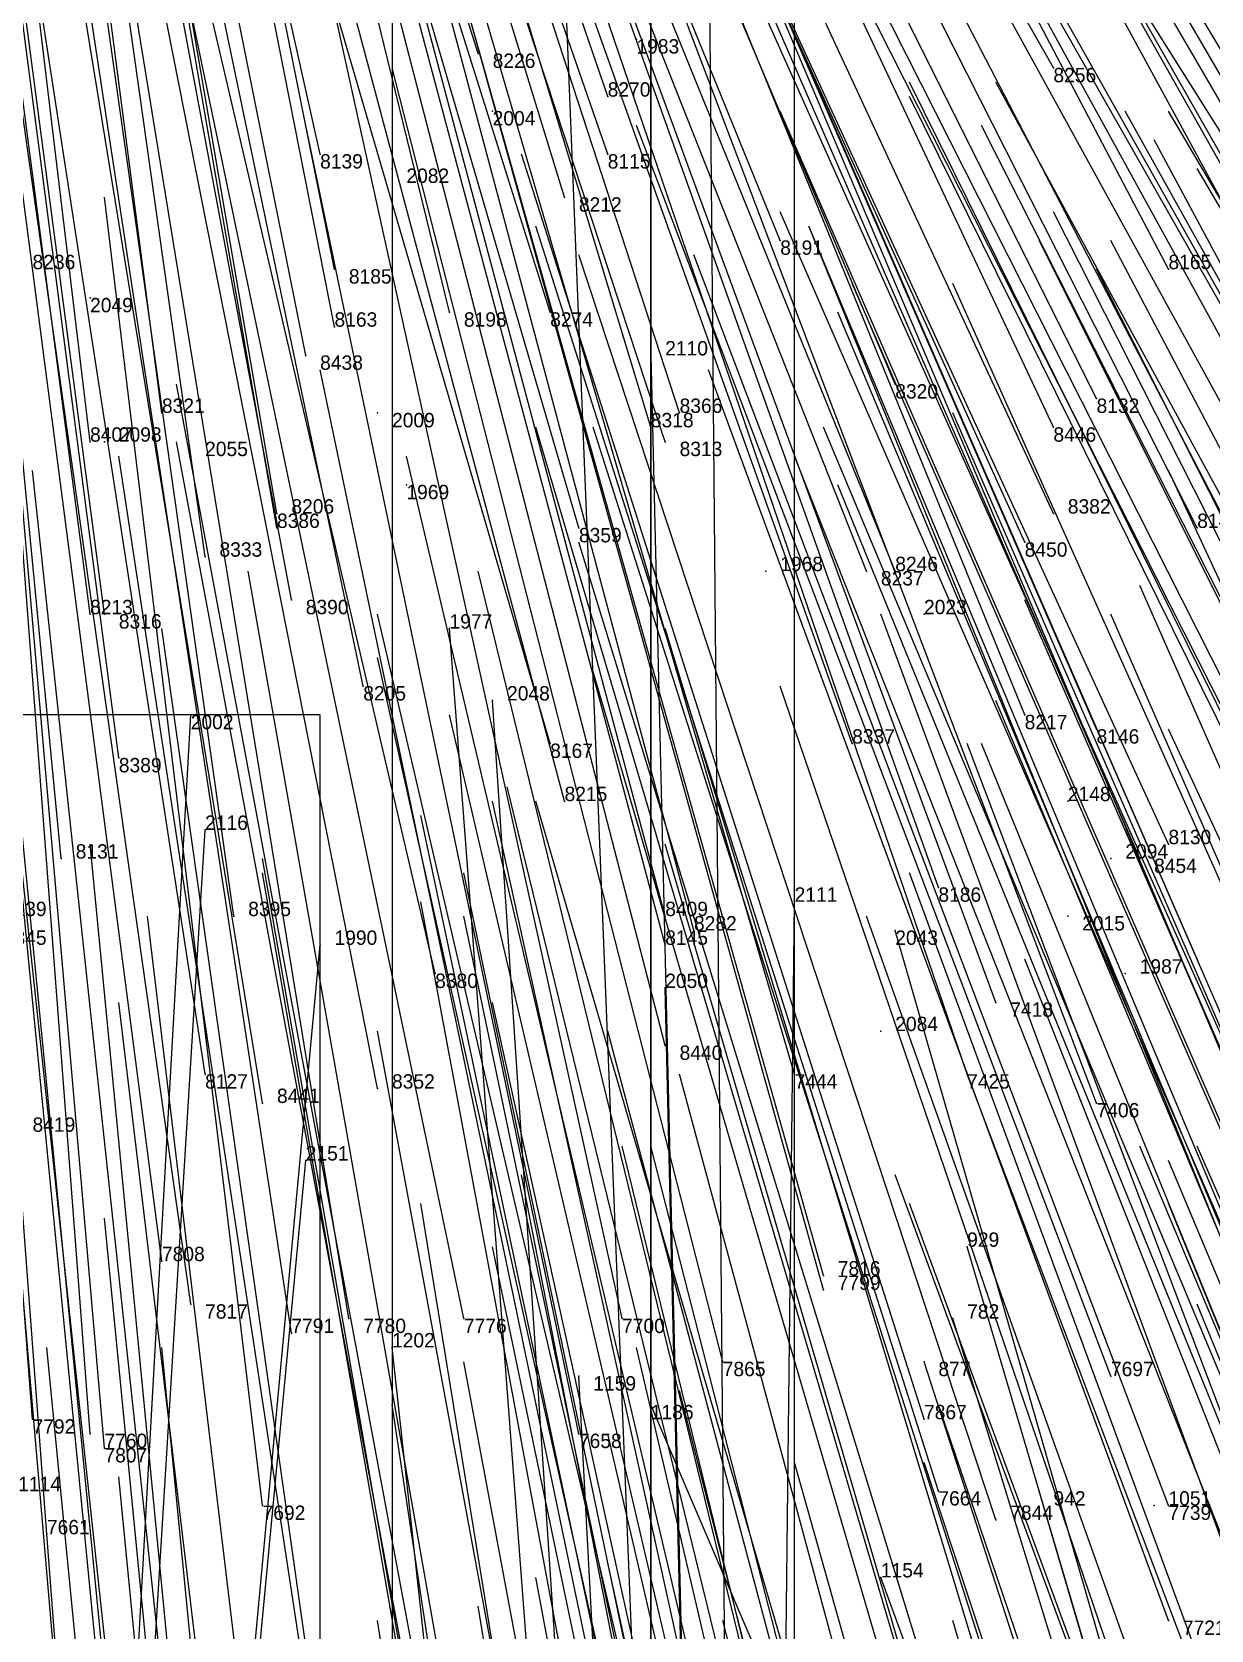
# Model space of a CAD drawing. Extents: x -0.5 to 0.59, y -0.5 to 0.59.
# Drawn here: x 0.021 to 0.103, y -0.2787 to -0.1675 of the extents above; entities that cross this region are included whole.
import ezdxf

# ---------------------------------------------------------------- set-up
doc = ezdxf.new("R2010")
doc.units = 0
for name, color, linetype in [('Clients', 3, 'CONTINUOUS'), ('Facilities', 3, 'CONTINUOUS'), ('Facilities_lines', 3, 'CONTINUOUS'), ('Min_max_boxes', 1, 'CONTINUOUS'), ('Normals', 1, 'CONTINUOUS'), ('Source_points', 5, 'CONTINUOUS'), ('Text', 3, 'CONTINUOUS')]:
    doc.layers.add(name, color=color, linetype=linetype)

msp = doc.modelspace()

# ---------------------------------------------------------------- linework, layer by layer
at = {"layer": 'Clients', "color": 5}
for p in [(0.064, -0.189, -1.25), (0.05, -0.209, -1.25), (0.053, -0.214, -1.25), (0.032, -0.215, -1.25), (0.033, -0.223, -1.25), (0.074, -0.228, -1.25), (0.081, -0.23, -1.25), (0.041, -0.231, -1.25), (0.065, -0.234, -1.25), (0.04, -0.246, -1.25), (0.086, -0.252, -1.25), (0.085, -0.257, -1.25), (0.046, -0.259, -1.25), (0.083, -0.26, -1.25), (0.059, -0.261, -1.25), (0.064, -0.263, -1.25), (0.091, -0.269, -1.25), (0.08, -0.275, -1.25)]:
    msp.add_point(p, dxfattribs=at)
at = {"layer": 'Facilities', "color": 3}
for p in [(0.063, -0.168, -1.25), (0.052, -0.169, -0.443), (0.092, -0.17, -0.483), (0.061, -0.172, -0.455), (0.053, -0.173, -1.25), (0.041, -0.176, -0.452), (0.061, -0.176, -0.466), (0.046, -0.177, -1.25), (0.058, -0.179, -0.472), (0.073, -0.182, -0.491), (0.042, -0.184, -0.473), (0.1, -0.184, -0.523), (0.025, -0.186, -1.25), (0.05, -0.187, -0.484), (0.057, -0.187, -0.489), (0.042, -0.188, -0.481), (0.04, -0.19, -0.487), (0.081, -0.192, -0.522), (0.095, -0.193, -0.538), (0.03, -0.194, -0.49), (0.045, -0.194, -1.25), (0.066, -0.194, -0.511), (0.064, -0.195, -0.512), (0.092, -0.195, -0.539), (0.025, -0.196, -0.494), (0.026, -0.196, -1.25), (0.065, -0.196, -0.518), (0.032, -0.197, -1.25), (0.047, -0.199, -1.25), (0.038, -0.201, -0.51), (0.092, -0.201, -0.552), (0.038, -0.202, -0.513), (0.059, -0.202, -0.526), (0.102, -0.202, -0.565), (0.09, -0.203, -0.555), (0.033, -0.204, -0.516), (0.072, -0.205, -1.25), (0.079, -0.205, -0.55), (0.081, -0.205, -0.55), (0.039, -0.207, -0.527), (0.025, -0.208, -0.523), (0.026, -0.208, -0.525), (0.083, -0.208, -1.25), (0.044, -0.213, -0.544), (0.09, -0.215, -0.583), (0.095, -0.216, -0.59), (0.057, -0.217, -0.561), (0.078, -0.217, -0.576), (0.027, -0.218, -0.55), (0.058, -0.221, -0.571), (0.093, -0.221, -1.25), (0.1, -0.224, -0.613), (0.023, -0.225, -0.565), (0.096, -0.225, -1.25), (0.098, -0.225, -0.614), (0.084, -0.227, -0.606), (0.035, -0.229, -0.579), (0.065, -0.229, -0.594), (0.067, -0.23, -0.598), (0.093, -0.229, -1.25), (0.065, -0.231, -0.599), (0.102, -0.232, -0.634), (0.049, -0.233, -0.596), (0.097, -0.233, -1.25), (0.088, -0.235, -0.628), (0.08, -0.237, -1.25), (0.065, -0.238, -0.618), (0.033, -0.24, -0.607), (0.074, -0.24, -0.629), (0.086, -0.24, -0.638), (0.045, -0.241, -0.613), (0.037, -0.242, -0.611), (0.095, -0.242, -0.651), (0.03, -0.253, -0.636), (0.076, -0.254, -0.663), (0.076, -0.255, -0.664), (0.032, -0.256, -0.645), (0.043, -0.257, -0.652), (0.051, -0.257, -0.655), (0.062, -0.257, -0.661), (0.039, -0.258, -0.652), (0.069, -0.26, -0.673), (0.096, -0.261, -0.694), (0.021, -0.264, -0.662), (0.083, -0.264, -0.691), (0.025, -0.265, -0.666), (0.059, -0.265, -0.678), (0.026, -0.266, -0.668), (0.084, -0.269, -0.705), (0.037, -0.27, -0.682), (0.099, -0.27, -1.25), (0.1, -0.27, -0.72), (0.088, -0.271, -0.712), (0.022, -0.272, -0.681), (0.1, -0.278, -0.74)]:
    msp.add_point(p, dxfattribs=at)
at = {"layer": 'Facilities_lines', "color": 3}
for p, q in [((0.071, -0.486, -1.25), (0.068, -0.153, -1.25)), ((0.071, -0.486, -1.25), (0.058, -0.163, -1.25)), ((0.071, -0.486, -1.25), (0.064, -0.189, -1.25)), ((0.071, -0.486, -1.25), (0.05, -0.209, -1.25)), ((0.071, -0.486, -1.25), (0.053, -0.214, -1.25)), ((0.016, -0.5, -1.25), (0.032, -0.215, -1.25)), ((0.016, -0.5, -1.25), (0.033, -0.223, -1.25)), ((0.071, -0.486, -1.25), (0.074, -0.228, -1.25)), ((0.145, -0.452, -1.25), (0.081, -0.23, -1.25)), ((0.016, -0.5, -1.25), (0.041, -0.231, -1.25)), ((0.071, -0.486, -1.25), (0.065, -0.234, -1.25)), ((0.016, -0.5, -1.25), (0.04, -0.246, -1.25)), ((0.145, -0.452, -1.25), (0.086, -0.252, -1.25)), ((0.145, -0.452, -1.25), (0.085, -0.257, -1.25)), ((0.071, -0.486, -1.25), (0.046, -0.259, -1.25)), ((0.145, -0.452, -1.25), (0.083, -0.26, -1.25)), ((0.071, -0.486, -1.25), (0.059, -0.261, -1.25)), ((0.145, -0.452, -1.25), (0.064, -0.263, -1.25)), ((0.145, -0.452, -1.25), (0.091, -0.269, -1.25)), ((0.145, -0.452, -1.25), (0.08, -0.275, -1.25))]:
    msp.add_line(p, q, dxfattribs=at)
at = {"layer": 'Min_max_boxes', "color": 1}
for p, q in [((0.064, -0.496, -1.25), (0.064, -0.124, -1.25)), ((0.064, -0.496, -1.073), (0.064, -0.124, -1.073)), ((0.064, -0.129, -1.25), (0.064, -0.452, -1.25)), ((0.064, -0.129, -1.083), (0.064, -0.452, -1.083)), ((0.046, -0.153, -1.25), (0.046, -0.486, -1.25)), ((0.046, -0.153, -1.25), (0.046, -0.486, -1.25)), ((0.074, -0.486, -1.25), (0.074, -0.153, -1.25)), ((0.074, -0.486, -1.25), (0.074, -0.153, -1.25)), ((0.041, -0.215, -1.25), (0.016, -0.215, -1.25)), ((0.041, -0.215, -1.25), (0.016, -0.215, -1.25)), ((0.041, -0.5, -1.25), (0.041, -0.215, -1.25)), ((0.041, -0.5, -1.25), (0.041, -0.215, -1.25)), ((0.041, -0.215, -1.25), (0.041, -0.215, -1.25))]:
    msp.add_line(p, q, dxfattribs=at)
at = {"layer": 'Normals', "color": 1}
for p, q in [((0.052, -0.169, -0.443), (0.024, -0.081, -0.48)), ((0.061, -0.172, -0.455), (0.031, -0.084, -0.494)), ((0.041, -0.176, -0.452), (0.021, -0.086, -0.491)), ((0.061, -0.176, -0.466), (0.031, -0.089, -0.504)), ((0.092, -0.17, -0.483), (0.046, -0.089, -0.52)), ((0.058, -0.179, -0.472), (0.031, -0.091, -0.51)), ((0.042, -0.184, -0.473), (0.024, -0.094, -0.512)), ((0.073, -0.182, -0.491), (0.038, -0.096, -0.528)), ((0.042, -0.188, -0.481), (0.024, -0.097, -0.519)), ((0.05, -0.187, -0.484), (0.028, -0.097, -0.522)), ((0.057, -0.187, -0.489), (0.029, -0.098, -0.526)), ((0.04, -0.19, -0.487), (0.022, -0.1, -0.525)), ((0.03, -0.194, -0.49), (0.018, -0.102, -0.528)), ((0.1, -0.184, -0.523), (0.057, -0.102, -0.561)), ((0.025, -0.196, -0.494), (0.014, -0.104, -0.531)), ((0.066, -0.194, -0.511), (0.037, -0.105, -0.548)), ((0.064, -0.195, -0.512), (0.037, -0.106, -0.549)), ((0.081, -0.192, -0.522), (0.045, -0.107, -0.559)), ((0.038, -0.201, -0.51), (0.022, -0.108, -0.546)), ((0.065, -0.196, -0.518), (0.036, -0.108, -0.555)), ((0.109, -0.189, -0.546), (0.065, -0.108, -0.584)), ((0.111, -0.189, -0.547), (0.065, -0.108, -0.585)), ((0.038, -0.202, -0.513), (0.022, -0.11, -0.55)), ((0.095, -0.193, -0.538), (0.054, -0.111, -0.577)), ((0.115, -0.192, -0.558), (0.068, -0.111, -0.596)), ((0.117, -0.191, -0.559), (0.069, -0.111, -0.596)), ((0.033, -0.204, -0.516), (0.02, -0.112, -0.553)), ((0.092, -0.195, -0.539), (0.053, -0.112, -0.578)), ((0.059, -0.202, -0.526), (0.033, -0.113, -0.563)), ((0.025, -0.208, -0.523), (0.013, -0.116, -0.56)), ((0.039, -0.207, -0.527), (0.022, -0.116, -0.563)), ((0.026, -0.208, -0.525), (0.014, -0.117, -0.563)), ((0.092, -0.201, -0.552), (0.053, -0.117, -0.591)), ((0.079, -0.205, -0.55), (0.045, -0.119, -0.588)), ((0.081, -0.205, -0.55), (0.046, -0.119, -0.587)), ((0.09, -0.203, -0.555), (0.052, -0.119, -0.593)), ((0.102, -0.202, -0.565), (0.06, -0.119, -0.603)), ((0.044, -0.213, -0.544), (0.025, -0.122, -0.581)), ((0.112, -0.204, -0.582), (0.067, -0.122, -0.618)), ((0.027, -0.218, -0.55), (0.015, -0.126, -0.587)), ((0.057, -0.217, -0.561), (0.031, -0.128, -0.598)), ((0.078, -0.217, -0.576), (0.047, -0.13, -0.614)), ((0.09, -0.215, -0.583), (0.055, -0.129, -0.62)), ((0.104, -0.213, -0.593), (0.062, -0.13, -0.629)), ((0.117, -0.21, -0.601), (0.071, -0.129, -0.638)), ((0.058, -0.221, -0.571), (0.034, -0.131, -0.608)), ((0.095, -0.216, -0.59), (0.058, -0.131, -0.628)), ((0.023, -0.225, -0.565), (0.014, -0.132, -0.602)), ((0.104, -0.215, -0.597), (0.062, -0.132, -0.633)), ((0.115, -0.214, -0.607), (0.07, -0.132, -0.643)), ((0.113, -0.219, -0.615), (0.07, -0.136, -0.651)), ((0.035, -0.229, -0.579), (0.022, -0.137, -0.616)), ((0.065, -0.229, -0.594), (0.041, -0.139, -0.631)), ((0.067, -0.23, -0.598), (0.043, -0.14, -0.636)), ((0.084, -0.227, -0.606), (0.053, -0.14, -0.643)), ((0.1, -0.224, -0.613), (0.061, -0.139, -0.649)), ((0.098, -0.225, -0.614), (0.061, -0.14, -0.65)), ((0.065, -0.231, -0.599), (0.041, -0.141, -0.637)), ((0.049, -0.233, -0.596), (0.028, -0.143, -0.634)), ((0.102, -0.232, -0.634), (0.065, -0.147, -0.671)), ((0.088, -0.235, -0.628), (0.056, -0.148, -0.665)), ((0.136, -0.226, -0.66), (0.087, -0.148, -0.698)), ((0.033, -0.24, -0.607), (0.019, -0.149, -0.645)), ((0.037, -0.242, -0.611), (0.022, -0.15, -0.649)), ((0.045, -0.241, -0.613), (0.027, -0.15, -0.65)), ((0.065, -0.238, -0.618), (0.042, -0.149, -0.656)), ((0.074, -0.24, -0.629), (0.048, -0.151, -0.666)), ((0.086, -0.24, -0.638), (0.056, -0.152, -0.674)), ((0.104, -0.238, -0.65), (0.066, -0.153, -0.687)), ((0.14, -0.233, -0.68), (0.094, -0.154, -0.72)), ((0.095, -0.242, -0.651), (0.062, -0.155, -0.687)), ((0.137, -0.236, -0.682), (0.092, -0.156, -0.721)), ((0.133, -0.238, -0.682), (0.088, -0.158, -0.72)), ((0.106, -0.244, -0.666), (0.07, -0.159, -0.704)), ((0.03, -0.253, -0.636), (0.018, -0.161, -0.674)), ((0.032, -0.256, -0.645), (0.019, -0.164, -0.682)), ((0.043, -0.257, -0.652), (0.028, -0.165, -0.689)), ((0.076, -0.255, -0.664), (0.051, -0.165, -0.701)), ((0.076, -0.254, -0.663), (0.051, -0.165, -0.7)), ((0.039, -0.258, -0.652), (0.025, -0.166, -0.688)), ((0.051, -0.257, -0.655), (0.032, -0.166, -0.692)), ((0.062, -0.257, -0.661), (0.042, -0.166, -0.698)), ((0.063, -0.168, -1.25), (0.063, -0.168, -1.15)), ((0.069, -0.26, -0.673), (0.046, -0.17, -0.71)), ((0.123, -0.254, -0.705), (0.082, -0.171, -0.743)), ((0.132, -0.252, -0.712), (0.088, -0.171, -0.749)), ((0.021, -0.264, -0.662), (0.014, -0.172, -0.7)), ((0.123, -0.255, -0.708), (0.082, -0.172, -0.746)), ((0.025, -0.265, -0.666), (0.018, -0.173, -0.704)), ((0.053, -0.173, -1.25), (0.053, -0.173, -1.15)), ((0.11, -0.258, -0.702), (0.073, -0.173, -0.74)), ((0.142, -0.254, -0.727), (0.097, -0.173, -0.764)), ((0.147, -0.253, -0.732), (0.1, -0.173, -0.768)), ((0.026, -0.266, -0.668), (0.018, -0.174, -0.706)), ((0.059, -0.265, -0.678), (0.04, -0.174, -0.715)), ((0.096, -0.261, -0.694), (0.063, -0.174, -0.732)), ((0.129, -0.257, -0.719), (0.087, -0.174, -0.757)), ((0.143, -0.257, -0.735), (0.099, -0.175, -0.772)), ((0.083, -0.264, -0.691), (0.055, -0.176, -0.729)), ((0.046, -0.177, -1.25), (0.046, -0.177, -1.15)), ((0.149, -0.257, -0.742), (0.102, -0.177, -0.78)), ((0.022, -0.272, -0.681), (0.015, -0.179, -0.718)), ((0.037, -0.27, -0.682), (0.026, -0.179, -0.72)), ((0.11, -0.265, -0.717), (0.073, -0.18, -0.755)), ((0.134, -0.263, -0.737), (0.092, -0.18, -0.774)), ((0.084, -0.269, -0.705), (0.056, -0.181, -0.743)), ((0.11, -0.267, -0.722), (0.075, -0.181, -0.76)), ((0.111, -0.267, -0.722), (0.075, -0.181, -0.76)), ((0.132, -0.264, -0.739), (0.091, -0.182, -0.776)), ((0.139, -0.264, -0.745), (0.096, -0.182, -0.782)), ((0.088, -0.271, -0.712), (0.059, -0.183, -0.749)), ((0.1, -0.27, -0.72), (0.067, -0.183, -0.758)), ((0.137, -0.267, -0.75), (0.095, -0.184, -0.787)), ((0.115, -0.27, -0.734), (0.078, -0.185, -0.771)), ((0.123, -0.27, -0.741), (0.085, -0.185, -0.778)), ((0.025, -0.186, -1.25), (0.025, -0.186, -1.15)), ((0.113, -0.273, -0.739), (0.077, -0.187, -0.776)), ((0.064, -0.189, -1.25), (0.064, -0.189, -1.15)), ((0.06, -0.282, -0.72), (0.041, -0.191, -0.757)), ((0.1, -0.278, -0.74), (0.068, -0.191, -0.777)), ((0.048, -0.283, -0.718), (0.031, -0.192, -0.755)), ((0.122, -0.278, -0.759), (0.085, -0.193, -0.796)), ((0.026, -0.286, -0.718), (0.017, -0.194, -0.755)), ((0.045, -0.194, -1.25), (0.045, -0.194, -1.15)), ((0.122, -0.279, -0.762), (0.085, -0.194, -0.799)), ((0.082, -0.283, -0.738), (0.056, -0.195, -0.776)), ((0.088, -0.283, -0.742), (0.06, -0.195, -0.78)), ((0.112, -0.281, -0.756), (0.076, -0.195, -0.793)), ((0.026, -0.196, -1.25), (0.026, -0.196, -1.15)), ((0.048, -0.287, -0.727), (0.031, -0.196, -0.765)), ((0.041, -0.289, -0.729), (0.027, -0.197, -0.766)), ((0.032, -0.197, -1.25), (0.032, -0.197, -1.15)), ((0.068, -0.286, -0.736), (0.047, -0.197, -0.774)), ((0.108, -0.283, -0.758), (0.074, -0.197, -0.795)), ((0.031, -0.291, -0.731), (0.021, -0.198, -0.768)), ((0.139, -0.282, -0.786), (0.1, -0.198, -0.823)), ((0.027, -0.292, -0.734), (0.018, -0.2, -0.771)), ((0.047, -0.199, -1.25), (0.047, -0.199, -1.15)), ((0.112, -0.285, -0.765), (0.077, -0.199, -0.802)), ((0.086, -0.291, -0.759), (0.059, -0.203, -0.797)), ((0.024, -0.298, -0.747), (0.016, -0.205, -0.784)), ((0.052, -0.296, -0.75), (0.036, -0.205, -0.788)), ((0.074, -0.295, -0.759), (0.052, -0.205, -0.798)), ((0.072, -0.205, -1.25), (0.072, -0.205, -1.15)), ((0.135, -0.29, -0.801), (0.098, -0.206, -0.838)), ((0.127, -0.292, -0.797), (0.09, -0.207, -0.833)), ((0.066, -0.298, -0.763), (0.045, -0.208, -0.801)), ((0.112, -0.295, -0.789), (0.08, -0.208, -0.826)), ((0.083, -0.208, -1.25), (0.083, -0.208, -1.15)), ((0.133, -0.293, -0.805), (0.096, -0.208, -0.842)), ((0.043, -0.301, -0.759), (0.03, -0.209, -0.797)), ((0.05, -0.209, -1.25), (0.05, -0.209, -1.15)), ((0.092, -0.298, -0.78), (0.065, -0.209, -0.817)), ((0.065, -0.301, -0.771), (0.045, -0.211, -0.809)), ((0.086, -0.301, -0.782), (0.06, -0.212, -0.819)), ((0.103, -0.301, -0.796), (0.073, -0.213, -0.832)), ((0.029, -0.307, -0.77), (0.019, -0.214, -0.807)), ((0.053, -0.214, -1.25), (0.053, -0.214, -1.15)), ((0.124, -0.3, -0.811), (0.088, -0.214, -0.848)), ((0.032, -0.215, -1.25), (0.032, -0.215, -1.15)), ((0.071, -0.305, -0.784), (0.05, -0.215, -0.822)), ((0.139, -0.3, -0.827), (0.1, -0.216, -0.864)), ((0.119, -0.304, -0.817), (0.086, -0.217, -0.853)), ((0.122, -0.303, -0.816), (0.087, -0.217, -0.853)), ((0.076, -0.31, -0.797), (0.054, -0.22, -0.835)), ((0.073, -0.312, -0.8), (0.053, -0.221, -0.838)), ((0.082, -0.31, -0.802), (0.056, -0.221, -0.839)), ((0.093, -0.221, -1.25), (0.093, -0.221, -1.15)), ((0.067, -0.312, -0.799), (0.048, -0.222, -0.836)), ((0.033, -0.223, -1.25), (0.033, -0.223, -1.15)), ((0.134, -0.308, -0.84), (0.097, -0.223, -0.878)), ((0.034, -0.317, -0.796), (0.025, -0.224, -0.834)), ((0.091, -0.313, -0.815), (0.065, -0.224, -0.853)), ((0.053, -0.317, -0.803), (0.037, -0.225, -0.84)), ((0.096, -0.225, -1.25), (0.096, -0.225, -1.15)), ((0.053, -0.318, -0.805), (0.037, -0.226, -0.842)), ((0.07, -0.317, -0.811), (0.051, -0.226, -0.848)), ((0.114, -0.313, -0.833), (0.082, -0.226, -0.871)), ((0.065, -0.319, -0.815), (0.048, -0.228, -0.852)), ((0.074, -0.228, -1.25), (0.074, -0.228, -1.15)), ((0.04, -0.321, -0.81), (0.029, -0.229, -0.847)), ((0.07, -0.32, -0.82), (0.051, -0.229, -0.856)), ((0.11, -0.316, -0.837), (0.079, -0.229, -0.874)), ((0.081, -0.23, -1.25), (0.081, -0.23, -1.15)), ((0.093, -0.229, -1.25), (0.093, -0.229, -1.15)), ((0.041, -0.231, -1.25), (0.041, -0.231, -1.15)), ((0.124, -0.318, -0.854), (0.09, -0.232, -0.891)), ((0.097, -0.233, -1.25), (0.097, -0.233, -1.15)), ((0.065, -0.234, -1.25), (0.065, -0.234, -1.15)), ((0.038, -0.327, -0.823), (0.027, -0.235, -0.86)), ((0.073, -0.326, -0.834), (0.053, -0.235, -0.871)), ((0.062, -0.329, -0.836), (0.045, -0.237, -0.873)), ((0.085, -0.327, -0.845), (0.061, -0.237, -0.881)), ((0.08, -0.237, -1.25), (0.08, -0.237, -1.15)), ((0.09, -0.329, -0.854), (0.066, -0.24, -0.891)), ((0.119, -0.327, -0.87), (0.086, -0.24, -0.907)), ((0.084, -0.335, -0.864), (0.062, -0.245, -0.9)), ((0.087, -0.335, -0.865), (0.064, -0.245, -0.902)), ((0.134, -0.331, -0.891), (0.098, -0.245, -0.929)), ((0.139, -0.33, -0.895), (0.102, -0.245, -0.933)), ((0.04, -0.246, -1.25), (0.04, -0.246, -1.15)), ((0.136, -0.332, -0.896), (0.1, -0.246, -0.934)), ((0.073, -0.339, -0.866), (0.055, -0.247, -0.903)), ((0.113, -0.334, -0.881), (0.081, -0.247, -0.918)), ((0.035, -0.342, -0.86), (0.026, -0.25, -0.896)), ((0.063, -0.341, -0.866), (0.048, -0.249, -0.903)), ((0.114, -0.336, -0.886), (0.082, -0.249, -0.924)), ((0.135, -0.335, -0.904), (0.1, -0.249, -0.941)), ((0.072, -0.343, -0.875), (0.053, -0.252, -0.913)), ((0.086, -0.252, -1.25), (0.086, -0.252, -1.15)), ((0.137, -0.342, -0.92), (0.102, -0.256, -0.957)), ((0.085, -0.257, -1.25), (0.085, -0.257, -1.15)), ((0.031, -0.351, -0.88), (0.022, -0.259, -0.918)), ((0.039, -0.351, -0.883), (0.03, -0.259, -0.921)), ((0.046, -0.259, -1.25), (0.046, -0.259, -1.15)), ((0.084, -0.349, -0.898), (0.063, -0.259, -0.935)), ((0.068, -0.351, -0.894), (0.051, -0.26, -0.931)), ((0.083, -0.26, -1.25), (0.083, -0.26, -1.15)), ((0.059, -0.261, -1.25), (0.059, -0.261, -1.15)), ((0.089, -0.352, -0.908), (0.066, -0.262, -0.945)), ((0.06, -0.355, -0.9), (0.046, -0.263, -0.938)), ((0.064, -0.263, -1.25), (0.064, -0.263, -1.15)), ((0.114, -0.351, -0.922), (0.084, -0.263, -0.958)), ((0.082, -0.355, -0.912), (0.061, -0.265, -0.949)), ((0.099, -0.356, -0.925), (0.074, -0.267, -0.962)), ((0.112, -0.355, -0.931), (0.083, -0.267, -0.968)), ((0.036, -0.361, -0.906), (0.027, -0.268, -0.944)), ((0.091, -0.269, -1.25), (0.091, -0.269, -1.15)), ((0.099, -0.27, -1.25), (0.099, -0.27, -1.15)), ((0.029, -0.365, -0.915), (0.022, -0.272, -0.952)), ((0.081, -0.364, -0.932), (0.061, -0.274, -0.97)), ((0.073, -0.366, -0.932), (0.056, -0.275, -0.97)), ((0.08, -0.275, -1.25), (0.08, -0.275, -1.15)), ((0.067, -0.369, -0.937), (0.052, -0.277, -0.974)), ((0.059, -0.369, -0.935), (0.045, -0.278, -0.972)), ((0.092, -0.367, -0.947), (0.069, -0.278, -0.984)), ((0.111, -0.366, -0.958), (0.085, -0.278, -0.995))]:
    msp.add_line(p, q, dxfattribs=at)
at = {"layer": 'Source_points', "color": 5}
for p in [(0.063, -0.168, -1.25), (0.052, -0.169, -0.443), (0.092, -0.17, -0.483), (0.061, -0.172, -0.455), (0.053, -0.173, -1.25), (0.041, -0.176, -0.452), (0.061, -0.176, -0.466), (0.046, -0.177, -1.25), (0.058, -0.179, -0.472), (0.073, -0.182, -0.491), (0.042, -0.184, -0.473), (0.1, -0.184, -0.523), (0.025, -0.186, -1.25), (0.05, -0.187, -0.484), (0.057, -0.187, -0.489), (0.042, -0.188, -0.481), (0.04, -0.19, -0.487), (0.064, -0.189, -1.25), (0.081, -0.192, -0.522), (0.095, -0.193, -0.538), (0.03, -0.194, -0.49), (0.045, -0.194, -1.25), (0.066, -0.194, -0.511), (0.064, -0.195, -0.512), (0.092, -0.195, -0.539), (0.025, -0.196, -0.494), (0.026, -0.196, -1.25), (0.065, -0.196, -0.518), (0.032, -0.197, -1.25), (0.047, -0.199, -1.25), (0.038, -0.201, -0.51), (0.092, -0.201, -0.552), (0.038, -0.202, -0.513), (0.059, -0.202, -0.526), (0.102, -0.202, -0.565), (0.09, -0.203, -0.555), (0.033, -0.204, -0.516), (0.072, -0.205, -1.25), (0.079, -0.205, -0.55), (0.081, -0.205, -0.55), (0.039, -0.207, -0.527), (0.025, -0.208, -0.523), (0.026, -0.208, -0.525), (0.083, -0.208, -1.25), (0.05, -0.209, -1.25), (0.044, -0.213, -0.544), (0.053, -0.214, -1.25), (0.032, -0.215, -1.25), (0.09, -0.215, -0.583), (0.095, -0.216, -0.59), (0.057, -0.217, -0.561), (0.078, -0.217, -0.576), (0.027, -0.218, -0.55), (0.058, -0.221, -0.571), (0.093, -0.221, -1.25), (0.033, -0.223, -1.25), (0.1, -0.224, -0.613), (0.023, -0.225, -0.565), (0.096, -0.225, -1.25), (0.098, -0.225, -0.614), (0.084, -0.227, -0.606), (0.074, -0.228, -1.25), (0.035, -0.229, -0.579), (0.065, -0.229, -0.594), (0.067, -0.23, -0.598), (0.081, -0.23, -1.25), (0.093, -0.229, -1.25), (0.041, -0.231, -1.25), (0.065, -0.231, -0.599), (0.102, -0.232, -0.634), (0.049, -0.233, -0.596), (0.097, -0.233, -1.25), (0.065, -0.234, -1.25), (0.088, -0.235, -0.628), (0.08, -0.237, -1.25), (0.065, -0.238, -0.618), (0.033, -0.24, -0.607), (0.074, -0.24, -0.629), (0.086, -0.24, -0.638), (0.045, -0.241, -0.613), (0.037, -0.242, -0.611), (0.095, -0.242, -0.651), (0.04, -0.246, -1.25), (0.086, -0.252, -1.25), (0.03, -0.253, -0.636), (0.076, -0.254, -0.663), (0.076, -0.255, -0.664), (0.032, -0.256, -0.645), (0.043, -0.257, -0.652), (0.051, -0.257, -0.655), (0.062, -0.257, -0.661), (0.085, -0.257, -1.25), (0.039, -0.258, -0.652), (0.046, -0.259, -1.25), (0.069, -0.26, -0.673), (0.083, -0.26, -1.25), (0.059, -0.261, -1.25), (0.096, -0.261, -0.694), (0.064, -0.263, -1.25), (0.021, -0.264, -0.662), (0.083, -0.264, -0.691), (0.025, -0.265, -0.666), (0.059, -0.265, -0.678), (0.026, -0.266, -0.668), (0.084, -0.269, -0.705), (0.091, -0.269, -1.25), (0.037, -0.27, -0.682), (0.099, -0.27, -1.25), (0.1, -0.27, -0.72), (0.088, -0.271, -0.712), (0.022, -0.272, -0.681), (0.08, -0.275, -1.25), (0.1, -0.278, -0.74)]:
    msp.add_point(p, dxfattribs=at)

# ---------------------------------------------------------------- texts
at = {"layer": 'Text', "color": 3}
for s, p in [('1983', (0.063, -0.169, -1.25)), ('8226', (0.053, -0.17, -0.443)), ('8256', (0.092, -0.171, -0.483)), ('8270', (0.061, -0.172, -0.455)), ('2004', (0.053, -0.174, -1.25)), ('8139', (0.041, -0.177, -0.452)), ('8115', (0.061, -0.177, -0.466)), ('2082', (0.047, -0.178, -1.25)), ('8212', (0.059, -0.18, -0.472)), ('8191', (0.073, -0.183, -0.491)), ('8236', (0.021, -0.184, -0.461)), ('8165', (0.1, -0.184, -0.523)), ('8185', (0.043, -0.185, -0.473)), ('2049', (0.025, -0.187, -1.25)), ('8163', (0.042, -0.188, -0.481)), ('8198', (0.051, -0.188, -0.484)), ('8274', (0.057, -0.188, -0.489)), ('8438', (0.041, -0.191, -0.487)), ('2110', (0.065, -0.19, -1.25)), ('8320', (0.081, -0.193, -0.522)), ('8321', (0.03, -0.194, -0.49)), ('8366', (0.066, -0.194, -0.511)), ('8132', (0.095, -0.194, -0.538)), ('2009', (0.046, -0.195, -1.25)), ('8318', (0.064, -0.195, -0.512)), ('8407', (0.025, -0.196, -0.494)), ('2098', (0.027, -0.196, -1.25)), ('8446', (0.092, -0.196, -0.539)), ('2055', (0.033, -0.197, -1.25)), ('8313', (0.066, -0.197, -0.518)), ('8206', (0.039, -0.201, -0.51)), ('1969', (0.047, -0.2, -1.25)), ('8382', (0.093, -0.201, -0.552)), ('8386', (0.038, -0.202, -0.513)), ('8144', (0.102, -0.202, -0.565)), ('8359', (0.059, -0.203, -0.526)), ('8333', (0.034, -0.204, -0.516)), ('8450', (0.09, -0.204, -0.555)), ('1968', (0.073, -0.205, -1.25)), ('8246', (0.081, -0.205, -0.55)), ('8237', (0.08, -0.206, -0.55)), ('8213', (0.025, -0.208, -0.523)), ('8390', (0.04, -0.208, -0.527)), ('2023', (0.083, -0.208, -1.25)), ('8316', (0.027, -0.209, -0.525)), ('1977', (0.05, -0.209, -1.25)), ('8205', (0.044, -0.214, -0.544)), ('2048', (0.054, -0.214, -1.25)), ('2002', (0.032, -0.216, -1.25)), ('8217', (0.09, -0.216, -0.583)), ('8337', (0.078, -0.217, -0.576)), ('8146', (0.095, -0.217, -0.59)), ('8167', (0.057, -0.218, -0.561)), ('8389', (0.027, -0.219, -0.55)), ('8215', (0.058, -0.221, -0.571)), ('2148', (0.093, -0.221, -1.25)), ('2116', (0.033, -0.223, -1.25)), ('8130', (0.1, -0.224, -0.613)), ('8131', (0.024, -0.225, -0.565)), ('2094', (0.097, -0.225, -1.25)), ('8454', (0.099, -0.226, -0.614)), ('2111', (0.074, -0.228, -1.25)), ('8186', (0.084, -0.228, -0.606)), ('8239', (0.019, -0.229, -0.573)), ('8395', (0.036, -0.229, -0.579)), ('8409', (0.065, -0.229, -0.594)), ('8282', (0.067, -0.23, -0.598)), ('2015', (0.094, -0.23, -1.25)), ('8345', (0.019, -0.231, -0.577)), ('1990', (0.042, -0.231, -1.25)), ('8145', (0.065, -0.231, -0.599)), ('2043', (0.081, -0.231, -1.25)), ('1987', (0.098, -0.233, -1.25)), ('8380', (0.049, -0.234, -0.596)), ('2050', (0.065, -0.234, -1.25)), ('7418', (0.089, -0.236, -0.628)), ('2084', (0.081, -0.237, -1.25)), ('8440', (0.066, -0.239, -0.618)), ('8127', (0.033, -0.241, -0.607)), ('8352', (0.046, -0.241, -0.613)), ('7444', (0.074, -0.241, -0.629)), ('7425', (0.086, -0.241, -0.638)), ('8441', (0.038, -0.242, -0.611)), ('7406', (0.095, -0.243, -0.651)), ('8419', (0.021, -0.244, -0.61)), ('2151', (0.04, -0.246, -1.25)), ('929', (0.086, -0.252, -1.25)), ('7808', (0.03, -0.253, -0.636)), ('7816', (0.077, -0.254, -0.663)), ('7799', (0.077, -0.255, -0.664)), ('7817', (0.033, -0.257, -0.645)), ('782', (0.086, -0.257, -1.25)), ('7791', (0.039, -0.258, -0.652)), ('7780', (0.044, -0.258, -0.652)), ('7776', (0.051, -0.258, -0.655)), ('7700', (0.062, -0.258, -0.661)), ('1202', (0.046, -0.259, -1.25)), ('7865', (0.069, -0.261, -0.673)), ('877', (0.084, -0.261, -1.25)), ('7697', (0.096, -0.261, -0.694)), ('1159', (0.06, -0.262, -1.25)), ('1186', (0.064, -0.264, -1.25)), ('7867', (0.083, -0.264, -0.691)), ('7792', (0.021, -0.265, -0.662)), ('7760', (0.026, -0.266, -0.666)), ('7658', (0.059, -0.266, -0.678)), ('7807', (0.026, -0.267, -0.668)), ('1114', (0.02, -0.269, -1.25)), ('7664', (0.084, -0.27, -0.705)), ('942', (0.092, -0.27, -1.25)), ('1051', (0.1, -0.27, -1.25)), ('7692', (0.037, -0.271, -0.682)), ('7844', (0.089, -0.271, -0.712)), ('7739', (0.1, -0.271, -0.72)), ('7661', (0.022, -0.272, -0.681)), ('1154', (0.08, -0.275, -1.25)), ('7721', (0.101, -0.279, -0.74))]:
    msp.add_text(s, height=0.001, dxfattribs=at).set_placement(p)

doc.saveas('drawing.dxf')
